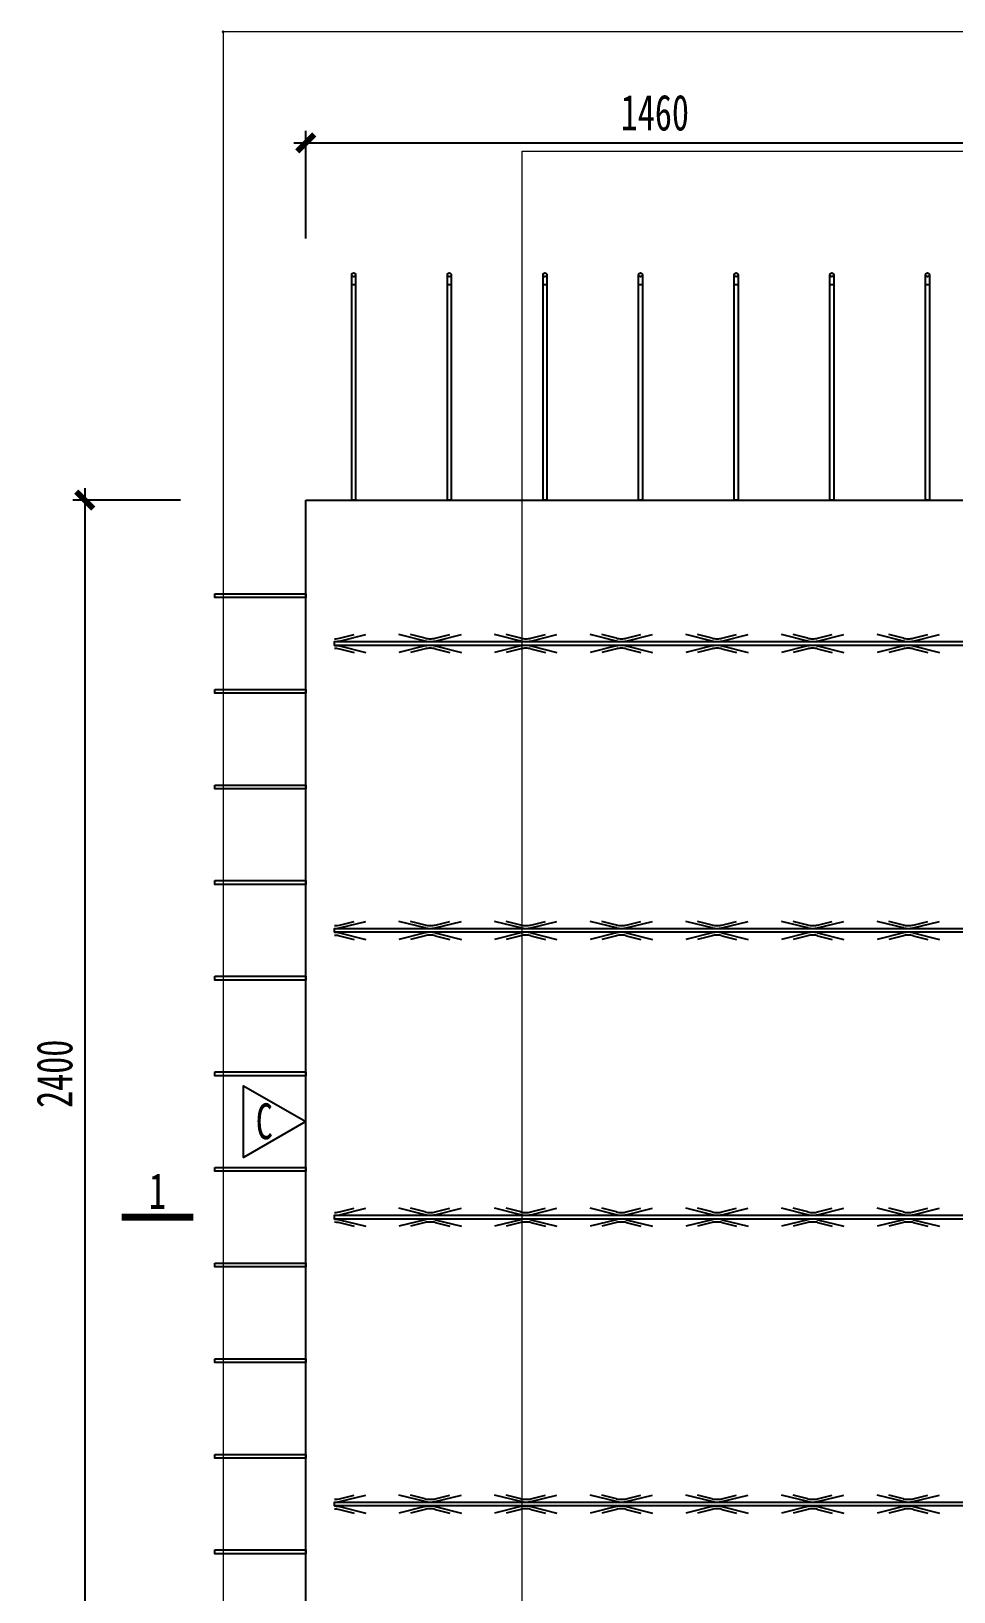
# Model space of a CAD drawing. Extents: x -524 to 129100, y -10500 to 1.
# Drawn here: x 45298 to 47228, y -3263 to 1 of the extents above; entities that cross this region are included whole.
import ezdxf

# ---------------------------------------------------------------- set-up
doc = ezdxf.new("R2010")
doc.units = 0
doc.header["$LTSCALE"] = 250
doc.linetypes.add('BeePC_CENTER', pattern=[2, 1.25, -0.25, 0.25, -0.25])
doc.layers.get('0').update_dxf_attribs({"linetype": 'CONTINUOUS'})
doc.layers.get('Defpoints').update_dxf_attribs({"linetype": 'CONTINUOUS'})
for name, color, linetype in [('BeePC-CCBZ', 110, 'CONTINUOUS'), ('BeePC-GJ-LEVEL', 141, 'CONTINUOUS'), ('BeePC-GJ-Truss', 185, 'CONTINUOUS'), ('BeePC-TONG-ZT', 50, 'CONTINUOUS')]:
    doc.layers.add(name, color=color, linetype=linetype)
doc.layers.add('G-ANNO-TTLB', color=7, linetype='CONTINUOUS', lineweight=9)
doc.layers.add('G-ANNO-TTLB-THIN', color=7, linetype='CONTINUOUS', lineweight=9)
doc.styles.add('BeePC_Dim', font='simfang.ttf', dxfattribs={"width": 0.7})
doc.styles.add('BeePC_Text', font='simfang.ttf', dxfattribs={"width": 0.7})
doc.dimstyles.new('BeePC_DIM_25_25', dxfattribs={"dimtxt": 75, "dimasz": 25, "dimexe": 25, "dimexo": 0, "dimgap": 25, "dimtad": 1, "dimdec": 0, "dimzin": 0, "dimdsep": 46, "dimtxsty": 'BeePC_Dim', "dimblk": 'ARCHTICK', "dimcen": 0, "dimdle": 25, "dimclrt": 7, "dimadec": 0, "dimazin": 0, "dimtfac": 1, "dimtdec": 0, "dimtix": 1, "dimtmove": 2, "dimatfit": 3, "dimfxl": 250, "dimfxlon": 1, "dimtfill": 1, "dimtolj": 1, "dimtzin": 0, "dimarcsym": 0})

# ---------------------------------------------------------------- blocks, each defined once
blk = doc.blocks.new('A2-嗡嗡 - A2_嗡嗡-493291-DB1详图')
at = {"layer": 'G-ANNO-TTLB'}
for p, q in [((27.5, -513), (27.5, -113)), ((27.5, -113), (586.5, -113))]:
    blk.add_line(p, q, dxfattribs=at)
at = {"layer": 'G-ANNO-TTLB-THIN'}
for p, q in [((2.5, -103), (2.5, -523)), ((596.5, -103), (2.5, -103))]:
    blk.add_line(p, q, dxfattribs=at)
blk = doc.blocks.new('剖切符号')
at = {"const_width": 15}
blk.add_lwpolyline([(0, 75), (0, -75)], dxfattribs=at)
blk = doc.blocks.new('_ArchTick')
at = {"color": 0, "linetype": 'ByBlock', "const_width": 0.5}
blk.add_lwpolyline([(-0.71, -0.71), (0.71, 0.71)], dxfattribs=at)
blk = doc.blocks.new('*D112')
at = {"layer": 'BeePC-CCBZ', "color": 0, "lineweight": -2, "transparency": 16777216}
for p, q in [((45872.3, -432.6), (45872.3, -207.6)), ((47332.6, -432.6), (47332.6, -207.6)), ((45847.3, -232.6), (47357.6, -232.6))]:
    blk.add_line(p, q, dxfattribs=at)
at = {"layer": 'Defpoints', "color": 0, "transparency": 16777216}
for p in [(47332.6, -232.6), (45872.3, -2179.6), (47332.6, -3079.6)]:
    blk.add_point(p, dxfattribs=at)
at = {"layer": 'BeePC-CCBZ', "color": 0, "lineweight": -2, "transparency": 16777216, "xscale": 25, "yscale": 25, "zscale": 25, "rotation": 180}
blk.add_blockref('_ArchTick', (45872.3, -232.6), dxfattribs=at)
at = {"layer": 'BeePC-CCBZ', "color": 0, "lineweight": -2, "transparency": 16777216, "xscale": 25, "yscale": 25, "zscale": 25}
blk.add_blockref('_ArchTick', (47332.6, -232.6), dxfattribs=at)
at = {"layer": 'BeePC-CCBZ', "color": 7, "linetype": 'BeePC_CENTER', "transparency": 16777216, "insert": (46602.5, -169.7), "char_height": 75, "attachment_point": 5, "style": 'BeePC_Dim', "bg_fill": 3, "box_fill_scale": 1.1, "bg_fill_color": 256, "bg_fill_true_color": 13158600, "bg_fill_transparency": 0}
blk.add_mtext('\\A1;1460', dxfattribs=at)
blk = doc.blocks.new('*D118')
at = {"layer": 'BeePC-CCBZ', "color": 0, "lineweight": -2, "transparency": 16777216}
for p, q in [((45872.3, -3926.6), (45872.3, -4151.6)), ((53492.8, -3926.6), (53492.8, -4151.6)), ((45847.3, -4126.6), (53517.8, -4126.6))]:
    blk.add_line(p, q, dxfattribs=at)
at = {"layer": 'Defpoints', "color": 0, "transparency": 16777216}
for p in [(45872.3, -2179.6), (53492.8, -2179.6), (53492.8, -4126.6)]:
    blk.add_point(p, dxfattribs=at)
at = {"layer": 'BeePC-CCBZ', "color": 0, "lineweight": -2, "transparency": 16777216, "xscale": 25, "yscale": 25, "zscale": 25, "rotation": 180}
blk.add_blockref('_ArchTick', (45872.3, -4126.6), dxfattribs=at)
at = {"layer": 'BeePC-CCBZ', "color": 0, "lineweight": -2, "transparency": 16777216, "xscale": 25, "yscale": 25, "zscale": 25}
blk.add_blockref('_ArchTick', (53492.8, -4126.6), dxfattribs=at)
at = {"layer": 'BeePC-CCBZ', "color": 7, "linetype": 'BeePC_CENTER', "transparency": 16777216, "insert": (49682.6, -4063.7), "char_height": 75, "attachment_point": 5, "style": 'BeePC_Dim', "bg_fill": 3, "box_fill_scale": 1.1, "bg_fill_color": 256, "bg_fill_true_color": 13158600, "bg_fill_transparency": 0}
blk.add_mtext('\\A1;7621', dxfattribs=at)
blk = doc.blocks.new('*D119')
at = {"layer": 'BeePC-CCBZ', "color": 0, "lineweight": -2, "transparency": 16777216}
for p, q in [((45410.3, -954.6), (45410.3, -3404.6)), ((45610.3, -979.6), (45385.3, -979.6)), ((45610.3, -3379.6), (45385.3, -3379.6))]:
    blk.add_line(p, q, dxfattribs=at)
at = {"layer": 'Defpoints', "color": 0, "transparency": 16777216}
for p in [(49682.6, -979.6), (45410.3, -3379.6), (49682.6, -3379.6)]:
    blk.add_point(p, dxfattribs=at)
at = {"layer": 'BeePC-CCBZ', "color": 0, "lineweight": -2, "transparency": 16777216, "xscale": 25, "yscale": 25, "zscale": 25}
for p, rotation in [((45410.3, -979.6), 90), ((45410.3, -3379.6), 270)]:
    blk.add_blockref('_ArchTick', p, dxfattribs=dict(at, rotation=rotation))
at = {"layer": 'BeePC-CCBZ', "color": 7, "linetype": 'BeePC_CENTER', "transparency": 16777216, "insert": (45347.4, -2179.6), "char_height": 75, "attachment_point": 5, "rotation": 90, "style": 'BeePC_Dim', "bg_fill": 3, "box_fill_scale": 1.1, "bg_fill_color": 256, "bg_fill_true_color": 13158600, "bg_fill_transparency": 0}
blk.add_mtext('\\A1;2400', dxfattribs=at)

msp = doc.modelspace()

# ---------------------------------------------------------------- block references
at = {"xscale": 25, "yscale": 25, "zscale": 25}
msp.add_blockref('A2-嗡嗡 - A2_嗡嗡-493291-DB1详图', (45637.5, 2575), dxfattribs=at)
at = {"rotation": 90}
msp.add_blockref('剖切符号', (45562.3, -2479.6), dxfattribs=at)

# ---------------------------------------------------------------- texts
at = {"insert": (45562.3, -2424.6), "char_height": 75, "attachment_point": 5, "style": 'BeePC_Text'}
msp.add_mtext('1', dxfattribs=at)

# ---------------------------------------------------------------- next in the draw order: linework, layer by layer
msp.add_polyline3d([(45872.3, -2279.6, 0), (45742.4, -2354.6, 0), (45742.4, -2204.6, 0)], close=True)
at = {"layer": 'BeePC-GJ-LEVEL'}
for points in [[(45968.6, -528.6), (45968.6, -508.6)], [(45976.6, -514.5), (45976.6, -979.6), (45968.6, -979.6), (45968.6, -514.5)], [(45976.6, -508.6), (45976.6, -528.6)], [(46168.6, -528.6), (46168.6, -508.6)], [(46176.6, -514.5), (46176.6, -979.6), (46168.6, -979.6), (46168.6, -514.5)], [(46176.6, -508.6), (46176.6, -528.6)], [(46368.6, -528.6), (46368.6, -508.6)], [(46376.6, -514.5), (46376.6, -979.6), (46368.6, -979.6), (46368.6, -514.5)], [(46376.6, -508.6), (46376.6, -528.6)], [(46568.6, -528.6), (46568.6, -508.6)], [(46576.6, -514.5), (46576.6, -979.6), (46568.6, -979.6), (46568.6, -514.5)], [(46576.6, -508.6), (46576.6, -528.6)], [(46768.6, -528.6), (46768.6, -508.6)], [(46776.6, -514.5), (46776.6, -979.6), (46768.6, -979.6), (46768.6, -514.5)], [(46776.6, -508.6), (46776.6, -528.6)], [(46968.6, -528.6), (46968.6, -508.6)], [(46976.6, -514.5), (46976.6, -979.6), (46968.6, -979.6), (46968.6, -514.5)], [(46976.6, -508.6), (46976.6, -528.6)], [(47168.6, -528.6), (47168.6, -508.6)], [(47176.6, -514.5), (47176.6, -979.6), (47168.6, -979.6), (47168.6, -514.5)], [(47176.6, -508.6), (47176.6, -528.6)], [(45968.6, -528.6), (45976.6, -528.6)], [(46168.6, -528.6), (46176.6, -528.6)], [(46368.6, -528.6), (46376.6, -528.6)], [(46568.6, -528.6), (46576.6, -528.6)], [(46768.6, -528.6), (46776.6, -528.6)], [(46968.6, -528.6), (46976.6, -528.6)], [(47168.6, -528.6), (47176.6, -528.6)], [(45682.3, -1175.6), (45872.3, -1175.6), (45872.3, -1183.6), (45682.3, -1183.6), (45682.3, -1175.6)], [(45682.3, -1375.6), (45872.3, -1375.6), (45872.3, -1383.6), (45682.3, -1383.6), (45682.3, -1375.6)], [(45682.3, -1575.6), (45872.3, -1575.6), (45872.3, -1583.6), (45682.3, -1583.6), (45682.3, -1575.6)], [(45682.3, -1775.6), (45872.3, -1775.6), (45872.3, -1783.6), (45682.3, -1783.6), (45682.3, -1775.6)], [(45682.3, -1975.6), (45872.3, -1975.6), (45872.3, -1983.6), (45682.3, -1983.6), (45682.3, -1975.6)], [(45682.3, -2175.6), (45872.3, -2175.6), (45872.3, -2183.6), (45682.3, -2183.6), (45682.3, -2175.6)], [(45682.3, -2375.6), (45872.3, -2375.6), (45872.3, -2383.6), (45682.3, -2383.6), (45682.3, -2375.6)], [(45682.3, -2575.6), (45872.3, -2575.6), (45872.3, -2583.6), (45682.3, -2583.6), (45682.3, -2575.6)], [(45682.3, -2775.6), (45872.3, -2775.6), (45872.3, -2783.6), (45682.3, -2783.6), (45682.3, -2775.6)], [(45682.3, -2975.6), (45872.3, -2975.6), (45872.3, -2983.6), (45682.3, -2983.6), (45682.3, -2975.6)], [(45682.3, -3175.6), (45872.3, -3175.6), (45872.3, -3183.6), (45682.3, -3183.6), (45682.3, -3175.6)]]:
    msp.add_lwpolyline(points, dxfattribs=at)
for centre in [(45972.6, -508.6), (46172.6, -508.6), (46372.6, -508.6), (46572.6, -508.6), (46772.6, -508.6), (46972.6, -508.6), (47172.6, -508.6)]:
    msp.add_circle(centre, 4, dxfattribs=at)
msp.add_ellipse((45700, 0), major_axis=(1, 0), ratio=1, dxfattribs=at)
at = {"layer": 'BeePC-GJ-Truss'}
for points in [[(45932.6, -1275.6), (53432.6, -1275.6), (53432.6, -1283.6), (45932.6, -1283.6), (45932.6, -1275.6), (45936, -1275.5), (45939.2, -1275.1), (45942.8, -1274.5), (45997.8, -1260.9)], [(45932.6, -1269.6), (45935.9, -1269.6), (45939.1, -1269.3), (45942.8, -1268.5), (45973.5, -1260.9)], [(46122.4, -1274.5), (46067.4, -1260.9)], [(46122.4, -1268.5), (46091.7, -1260.9)], [(46142.8, -1274.5), (46197.8, -1260.9)], [(46142.8, -1268.5), (46173.5, -1260.9)], [(46322.4, -1274.5), (46267.4, -1260.9)], [(46322.4, -1268.5), (46291.7, -1260.9)], [(46342.8, -1274.5), (46397.8, -1260.9)], [(46342.8, -1268.5), (46373.5, -1260.9)], [(46522.4, -1274.5), (46467.4, -1260.9)], [(46522.4, -1268.5), (46491.7, -1260.9)], [(46542.8, -1274.5), (46597.8, -1260.9)], [(46542.8, -1268.5), (46573.5, -1260.9)], [(46722.4, -1274.5), (46667.4, -1260.9)], [(46722.4, -1268.5), (46691.7, -1260.9)], [(46742.8, -1274.5), (46797.8, -1260.9)], [(46742.8, -1268.5), (46773.5, -1260.9)], [(46922.4, -1274.5), (46867.4, -1260.9)], [(46922.4, -1268.5), (46891.7, -1260.9)], [(46942.8, -1274.5), (46997.8, -1260.9)], [(46942.8, -1268.5), (46973.5, -1260.9)], [(47122.4, -1274.5), (47067.4, -1260.9)], [(47122.4, -1268.5), (47091.7, -1260.9)], [(47142.8, -1274.5), (47197.8, -1260.9)], [(47142.8, -1268.5), (47173.5, -1260.9)], [(45932.6, -1283.6), (45936, -1283.7), (45939.2, -1284.1), (45942.8, -1284.8), (45997.8, -1298.4)], [(45932.6, -1289.6), (45936.6, -1289.7), (45939.7, -1290), (45942.8, -1290.8), (45973.5, -1298.4)], [(46122.4, -1284.8), (46067.4, -1298.4)], [(46122.4, -1290.8), (46091.7, -1298.4)], [(46142.8, -1284.8), (46197.8, -1298.4)], [(46142.8, -1290.8), (46173.5, -1298.4)], [(46322.4, -1284.8), (46267.4, -1298.4)], [(46322.4, -1290.8), (46291.7, -1298.4)], [(46342.8, -1284.8), (46397.8, -1298.4)], [(46342.8, -1290.8), (46373.5, -1298.4)], [(46522.4, -1284.8), (46467.4, -1298.4)], [(46522.4, -1290.8), (46491.7, -1298.4)], [(46542.8, -1284.8), (46597.8, -1298.4)], [(46542.8, -1290.8), (46573.5, -1298.4)], [(46722.4, -1284.8), (46667.4, -1298.4)], [(46722.4, -1290.8), (46691.7, -1298.4)], [(46742.8, -1284.8), (46797.8, -1298.4)], [(46742.8, -1290.8), (46773.5, -1298.4)], [(46922.4, -1284.8), (46867.4, -1298.4)], [(46922.4, -1290.8), (46891.7, -1298.4)], [(46942.8, -1284.8), (46997.8, -1298.4)], [(46942.8, -1290.8), (46973.5, -1298.4)], [(47122.4, -1284.8), (47067.4, -1298.4)], [(47122.4, -1290.8), (47091.7, -1298.4)], [(47142.8, -1284.8), (47197.8, -1298.4)], [(47142.8, -1290.8), (47173.5, -1298.4)], [(45932.6, -1875.6), (53432.6, -1875.6), (53432.6, -1883.6), (45932.6, -1883.6), (45932.6, -1875.6), (45936, -1875.5), (45939.2, -1875.1), (45942.8, -1874.5), (45997.8, -1860.9)], [(45932.6, -1869.6), (45935.9, -1869.6), (45939.1, -1869.3), (45942.8, -1868.5), (45973.5, -1860.9)], [(45932.6, -1883.6), (45936, -1883.7), (45939.2, -1884.1), (45942.8, -1884.8), (45997.8, -1898.4)], [(45932.6, -1889.6), (45936.6, -1889.7), (45939.7, -1890), (45942.8, -1890.8), (45973.5, -1898.4)], [(46122.4, -1874.5), (46067.4, -1860.9)], [(46122.4, -1884.8), (46067.4, -1898.4)], [(46122.4, -1868.5), (46091.7, -1860.9)], [(46122.4, -1890.8), (46091.7, -1898.4)], [(46142.8, -1874.5), (46197.8, -1860.9)], [(46142.8, -1868.5), (46173.5, -1860.9)], [(46142.8, -1884.8), (46197.8, -1898.4)], [(46142.8, -1890.8), (46173.5, -1898.4)], [(46322.4, -1874.5), (46267.4, -1860.9)], [(46322.4, -1884.8), (46267.4, -1898.4)], [(46322.4, -1868.5), (46291.7, -1860.9)], [(46322.4, -1890.8), (46291.7, -1898.4)], [(46342.8, -1874.5), (46397.8, -1860.9)], [(46342.8, -1868.5), (46373.5, -1860.9)], [(46342.8, -1884.8), (46397.8, -1898.4)], [(46342.8, -1890.8), (46373.5, -1898.4)], [(46522.4, -1874.5), (46467.4, -1860.9)], [(46522.4, -1884.8), (46467.4, -1898.4)], [(46522.4, -1868.5), (46491.7, -1860.9)], [(46522.4, -1890.8), (46491.7, -1898.4)], [(46542.8, -1874.5), (46597.8, -1860.9)], [(46542.8, -1868.5), (46573.5, -1860.9)], [(46542.8, -1884.8), (46597.8, -1898.4)], [(46542.8, -1890.8), (46573.5, -1898.4)], [(46722.4, -1874.5), (46667.4, -1860.9)], [(46722.4, -1884.8), (46667.4, -1898.4)], [(46722.4, -1868.5), (46691.7, -1860.9)], [(46722.4, -1890.8), (46691.7, -1898.4)], [(46742.8, -1874.5), (46797.8, -1860.9)], [(46742.8, -1868.5), (46773.5, -1860.9)], [(46742.8, -1884.8), (46797.8, -1898.4)], [(46742.8, -1890.8), (46773.5, -1898.4)], [(46922.4, -1874.5), (46867.4, -1860.9)], [(46922.4, -1884.8), (46867.4, -1898.4)], [(46922.4, -1868.5), (46891.7, -1860.9)], [(46922.4, -1890.8), (46891.7, -1898.4)], [(46942.8, -1874.5), (46997.8, -1860.9)], [(46942.8, -1868.5), (46973.5, -1860.9)], [(46942.8, -1884.8), (46997.8, -1898.4)], [(46942.8, -1890.8), (46973.5, -1898.4)], [(47122.4, -1874.5), (47067.4, -1860.9)], [(47122.4, -1884.8), (47067.4, -1898.4)], [(47122.4, -1868.5), (47091.7, -1860.9)], [(47122.4, -1890.8), (47091.7, -1898.4)], [(47142.8, -1874.5), (47197.8, -1860.9)], [(47142.8, -1868.5), (47173.5, -1860.9)], [(47142.8, -1884.8), (47197.8, -1898.4)], [(47142.8, -1890.8), (47173.5, -1898.4)], [(45932.6, -2475.6), (53432.6, -2475.6), (53432.6, -2483.6), (45932.6, -2483.6), (45932.6, -2475.6), (45936, -2475.5), (45939.2, -2475.1), (45942.8, -2474.5), (45997.8, -2460.9)], [(45932.6, -2469.6), (45935.9, -2469.6), (45939.1, -2469.3), (45942.8, -2468.5), (45973.5, -2460.9)], [(46122.4, -2474.5), (46067.4, -2460.9)], [(46122.4, -2468.5), (46091.7, -2460.9)], [(46142.8, -2474.5), (46197.8, -2460.9)], [(46142.8, -2468.5), (46173.5, -2460.9)], [(46322.4, -2474.5), (46267.4, -2460.9)], [(46322.4, -2468.5), (46291.7, -2460.9)], [(46342.8, -2474.5), (46397.8, -2460.9)], [(46342.8, -2468.5), (46373.5, -2460.9)], [(46522.4, -2474.5), (46467.4, -2460.9)], [(46522.4, -2468.5), (46491.7, -2460.9)], [(46542.8, -2474.5), (46597.8, -2460.9)], [(46542.8, -2468.5), (46573.5, -2460.9)], [(46722.4, -2474.5), (46667.4, -2460.9)], [(46722.4, -2468.5), (46691.7, -2460.9)], [(46742.8, -2474.5), (46797.8, -2460.9)], [(46742.8, -2468.5), (46773.5, -2460.9)], [(46922.4, -2474.5), (46867.4, -2460.9)], [(46922.4, -2468.5), (46891.7, -2460.9)], [(46942.8, -2474.5), (46997.8, -2460.9)], [(46942.8, -2468.5), (46973.5, -2460.9)], [(47122.4, -2474.5), (47067.4, -2460.9)], [(47122.4, -2468.5), (47091.7, -2460.9)], [(47142.8, -2474.5), (47197.8, -2460.9)], [(47142.8, -2468.5), (47173.5, -2460.9)], [(45932.6, -2483.6), (45936, -2483.7), (45939.2, -2484.1), (45942.8, -2484.8), (45997.8, -2498.4)], [(45932.6, -2489.6), (45936.6, -2489.7), (45939.7, -2490), (45942.8, -2490.8), (45973.5, -2498.4)], [(46122.4, -2484.8), (46067.4, -2498.4)], [(46122.4, -2490.8), (46091.7, -2498.4)], [(46142.8, -2484.8), (46197.8, -2498.4)], [(46142.8, -2490.8), (46173.5, -2498.4)], [(46322.4, -2484.8), (46267.4, -2498.4)], [(46322.4, -2490.8), (46291.7, -2498.4)], [(46342.8, -2484.8), (46397.8, -2498.4)], [(46342.8, -2490.8), (46373.5, -2498.4)], [(46522.4, -2484.8), (46467.4, -2498.4)], [(46522.4, -2490.8), (46491.7, -2498.4)], [(46542.8, -2484.8), (46597.8, -2498.4)], [(46542.8, -2490.8), (46573.5, -2498.4)], [(46722.4, -2484.8), (46667.4, -2498.4)], [(46722.4, -2490.8), (46691.7, -2498.4)], [(46742.8, -2484.8), (46797.8, -2498.4)], [(46742.8, -2490.8), (46773.5, -2498.4)], [(46922.4, -2484.8), (46867.4, -2498.4)], [(46922.4, -2490.8), (46891.7, -2498.4)], [(46942.8, -2484.8), (46997.8, -2498.4)], [(46942.8, -2490.8), (46973.5, -2498.4)], [(47122.4, -2484.8), (47067.4, -2498.4)], [(47122.4, -2490.8), (47091.7, -2498.4)], [(47142.8, -2484.8), (47197.8, -2498.4)], [(47142.8, -2490.8), (47173.5, -2498.4)], [(45932.6, -3075.6), (53432.6, -3075.6), (53432.6, -3083.6), (45932.6, -3083.6), (45932.6, -3075.6), (45936, -3075.5), (45939.2, -3075.1), (45942.8, -3074.5), (45997.8, -3060.9)], [(45932.6, -3069.6), (45935.9, -3069.6), (45939.1, -3069.3), (45942.8, -3068.5), (45973.5, -3060.9)], [(46122.4, -3074.5), (46067.4, -3060.9)], [(46122.4, -3068.5), (46091.7, -3060.9)], [(46142.8, -3074.5), (46197.8, -3060.9)], [(46142.8, -3068.5), (46173.5, -3060.9)], [(46322.4, -3074.5), (46267.4, -3060.9)], [(46322.4, -3068.5), (46291.7, -3060.9)], [(46342.8, -3074.5), (46397.8, -3060.9)], [(46342.8, -3068.5), (46373.5, -3060.9)], [(46522.4, -3074.5), (46467.4, -3060.9)], [(46522.4, -3068.5), (46491.7, -3060.9)], [(46542.8, -3074.5), (46597.8, -3060.9)], [(46542.8, -3068.5), (46573.5, -3060.9)], [(46722.4, -3074.5), (46667.4, -3060.9)], [(46722.4, -3068.5), (46691.7, -3060.9)], [(46742.8, -3074.5), (46797.8, -3060.9)], [(46742.8, -3068.5), (46773.5, -3060.9)], [(46922.4, -3074.5), (46867.4, -3060.9)], [(46922.4, -3068.5), (46891.7, -3060.9)], [(46942.8, -3074.5), (46997.8, -3060.9)], [(46942.8, -3068.5), (46973.5, -3060.9)], [(47122.4, -3074.5), (47067.4, -3060.9)], [(47122.4, -3068.5), (47091.7, -3060.9)], [(47142.8, -3074.5), (47197.8, -3060.9)], [(47142.8, -3068.5), (47173.5, -3060.9)], [(45932.6, -3083.6), (45936, -3083.7), (45939.2, -3084.1), (45942.8, -3084.8), (45997.8, -3098.4)], [(45932.6, -3089.6), (45936.6, -3089.7), (45939.7, -3090), (45942.8, -3090.8), (45973.5, -3098.4)], [(46122.4, -3084.8), (46067.4, -3098.4)], [(46122.4, -3090.8), (46091.7, -3098.4)], [(46142.8, -3084.8), (46197.8, -3098.4)], [(46142.8, -3090.8), (46173.5, -3098.4)], [(46322.4, -3084.8), (46267.4, -3098.4)], [(46322.4, -3090.8), (46291.7, -3098.4)], [(46342.8, -3084.8), (46397.8, -3098.4)], [(46342.8, -3090.8), (46373.5, -3098.4)], [(46522.4, -3084.8), (46467.4, -3098.4)], [(46522.4, -3090.8), (46491.7, -3098.4)], [(46542.8, -3084.8), (46597.8, -3098.4)], [(46542.8, -3090.8), (46573.5, -3098.4)], [(46722.4, -3084.8), (46667.4, -3098.4)], [(46722.4, -3090.8), (46691.7, -3098.4)], [(46742.8, -3084.8), (46797.8, -3098.4)], [(46742.8, -3090.8), (46773.5, -3098.4)], [(46922.4, -3084.8), (46867.4, -3098.4)], [(46922.4, -3090.8), (46891.7, -3098.4)], [(46942.8, -3084.8), (46997.8, -3098.4)], [(46942.8, -3090.8), (46973.5, -3098.4)], [(47122.4, -3084.8), (47067.4, -3098.4)], [(47122.4, -3090.8), (47091.7, -3098.4)], [(47142.8, -3084.8), (47197.8, -3098.4)], [(47142.8, -3090.8), (47173.5, -3098.4)]]:
    msp.add_lwpolyline(points, dxfattribs=at)
for centre, major_axis, start_param, end_param in [((46131.4, -1266.2), (12, 0), 3.861169, 4.813041), ((46133.8, -1266.2), (12, 0), 4.611737, 5.563609), ((46331.4, -1266.2), (12, 0), 3.861169, 4.813041), ((46333.8, -1266.2), (12, 0), 4.611737, 5.563609), ((46531.4, -1266.2), (12, 0), 3.861169, 4.813041), ((46533.8, -1266.2), (12, 0), 4.611737, 5.563609), ((46731.4, -1266.2), (12, 0), 3.861169, 4.813041), ((46733.8, -1266.2), (12, 0), 4.611737, 5.563609), ((46931.4, -1266.2), (12, 0), 3.861169, 4.813041), ((46933.8, -1266.2), (12, 0), 4.611737, 5.563609), ((47131.4, -1266.2), (12, 0), 3.861169, 4.813041), ((47133.8, -1266.2), (12, 0), 4.611737, 5.563609), ((46133.8, -1270.4), (18, 0), 4.026697, 4.647513), ((46133.8, -1288.8), (18, 0), 1.635672, 2.256488), ((46131.4, -1293.1), (12, 0), 1.470144, 2.422017), ((46131.4, -1270.4), (18, 0), 4.777265, 5.398081), ((46131.4, -1288.8), (18, 0), 0.885104, 1.50592), ((46133.8, -1293.1), (12, 0), 0.719576, 1.671449), ((46333.8, -1270.4), (18, 0), 4.026697, 4.647513), ((46333.8, -1288.8), (18, 0), 1.635672, 2.256488), ((46331.4, -1293.1), (12, 0), 1.470144, 2.422017), ((46331.4, -1270.4), (18, 0), 4.777265, 5.398081), ((46331.4, -1288.8), (18, 0), 0.885104, 1.50592), ((46333.8, -1293.1), (12, 0), 0.719576, 1.671449), ((46533.8, -1270.4), (18, 0), 4.026697, 4.647513), ((46533.8, -1288.8), (18, 0), 1.635672, 2.256488), ((46531.4, -1293.1), (12, 0), 1.470144, 2.422017), ((46531.4, -1270.4), (18, 0), 4.777265, 5.398081), ((46531.4, -1288.8), (18, 0), 0.885104, 1.50592), ((46533.8, -1293.1), (12, 0), 0.719576, 1.671449), ((46733.8, -1270.4), (18, 0), 4.026697, 4.647513), ((46733.8, -1288.8), (18, 0), 1.635672, 2.256488), ((46731.4, -1293.1), (12, 0), 1.470144, 2.422017), ((46731.4, -1270.4), (18, 0), 4.777265, 5.398081), ((46731.4, -1288.8), (18, 0), 0.885104, 1.50592), ((46733.8, -1293.1), (12, 0), 0.719576, 1.671449), ((46933.8, -1270.4), (18, 0), 4.026697, 4.647513), ((46933.8, -1288.8), (18, 0), 1.635672, 2.256488), ((46931.4, -1293.1), (12, 0), 1.470144, 2.422017), ((46931.4, -1270.4), (18, 0), 4.777265, 5.398081), ((46931.4, -1288.8), (18, 0), 0.885104, 1.50592), ((46933.8, -1293.1), (12, 0), 0.719576, 1.671449), ((47133.8, -1270.4), (18, 0), 4.026697, 4.647513), ((47133.8, -1288.8), (18, 0), 1.635672, 2.256488), ((47131.4, -1293.1), (12, 0), 1.470144, 2.422017), ((47131.4, -1270.4), (18, 0), 4.777265, 5.398081), ((47131.4, -1288.8), (18, 0), 0.885104, 1.50592), ((47133.8, -1293.1), (12, 0), 0.719576, 1.671449), ((46131.4, -1866.2), (12, 0), 3.861169, 4.813041), ((46133.8, -1870.4), (18, 0), 4.026697, 4.647513), ((46133.8, -1888.8), (18, 0), 1.635672, 2.256488), ((46131.4, -1893.1), (12, 0), 1.470144, 2.422017), ((46133.8, -1866.2), (12, 0), 4.611737, 5.563609), ((46131.4, -1870.4), (18, 0), 4.777265, 5.398081), ((46131.4, -1888.8), (18, 0), 0.885104, 1.50592), ((46133.8, -1893.1), (12, 0), 0.719576, 1.671449), ((46331.4, -1866.2), (12, 0), 3.861169, 4.813041), ((46333.8, -1870.4), (18, 0), 4.026697, 4.647513), ((46333.8, -1888.8), (18, 0), 1.635672, 2.256488), ((46331.4, -1893.1), (12, 0), 1.470144, 2.422017), ((46333.8, -1866.2), (12, 0), 4.611737, 5.563609), ((46331.4, -1870.4), (18, 0), 4.777265, 5.398081), ((46331.4, -1888.8), (18, 0), 0.885104, 1.50592), ((46333.8, -1893.1), (12, 0), 0.719576, 1.671449), ((46531.4, -1866.2), (12, 0), 3.861169, 4.813041), ((46533.8, -1870.4), (18, 0), 4.026697, 4.647513), ((46533.8, -1888.8), (18, 0), 1.635672, 2.256488), ((46531.4, -1893.1), (12, 0), 1.470144, 2.422017), ((46533.8, -1866.2), (12, 0), 4.611737, 5.563609), ((46531.4, -1870.4), (18, 0), 4.777265, 5.398081), ((46531.4, -1888.8), (18, 0), 0.885104, 1.50592), ((46533.8, -1893.1), (12, 0), 0.719576, 1.671449), ((46731.4, -1866.2), (12, 0), 3.861169, 4.813041), ((46733.8, -1870.4), (18, 0), 4.026697, 4.647513), ((46733.8, -1888.8), (18, 0), 1.635672, 2.256488), ((46731.4, -1893.1), (12, 0), 1.470144, 2.422017), ((46733.8, -1866.2), (12, 0), 4.611737, 5.563609), ((46731.4, -1870.4), (18, 0), 4.777265, 5.398081), ((46731.4, -1888.8), (18, 0), 0.885104, 1.50592), ((46733.8, -1893.1), (12, 0), 0.719576, 1.671449), ((46931.4, -1866.2), (12, 0), 3.861169, 4.813041), ((46933.8, -1870.4), (18, 0), 4.026697, 4.647513), ((46933.8, -1888.8), (18, 0), 1.635672, 2.256488), ((46931.4, -1893.1), (12, 0), 1.470144, 2.422017), ((46933.8, -1866.2), (12, 0), 4.611737, 5.563609), ((46931.4, -1870.4), (18, 0), 4.777265, 5.398081), ((46931.4, -1888.8), (18, 0), 0.885104, 1.50592), ((46933.8, -1893.1), (12, 0), 0.719576, 1.671449), ((47131.4, -1866.2), (12, 0), 3.861169, 4.813041), ((47133.8, -1870.4), (18, 0), 4.026697, 4.647513), ((47133.8, -1888.8), (18, 0), 1.635672, 2.256488), ((47131.4, -1893.1), (12, 0), 1.470144, 2.422017), ((47133.8, -1866.2), (12, 0), 4.611737, 5.563609), ((47131.4, -1870.4), (18, 0), 4.777265, 5.398081), ((47131.4, -1888.8), (18, 0), 0.885104, 1.50592), ((47133.8, -1893.1), (12, 0), 0.719576, 1.671449), ((46131.4, -2466.2), (12, 0), 3.861169, 4.813041), ((46133.8, -2470.4), (18, 0), 4.026697, 4.647513), ((46133.8, -2466.2), (12, 0), 4.611737, 5.563609), ((46131.4, -2470.4), (18, 0), 4.777265, 5.398081), ((46331.4, -2466.2), (12, 0), 3.861169, 4.813041), ((46333.8, -2470.4), (18, 0), 4.026697, 4.647513), ((46333.8, -2466.2), (12, 0), 4.611737, 5.563609), ((46331.4, -2470.4), (18, 0), 4.777265, 5.398081), ((46531.4, -2466.2), (12, 0), 3.861169, 4.813041), ((46533.8, -2470.4), (18, 0), 4.026697, 4.647513), ((46533.8, -2466.2), (12, 0), 4.611737, 5.563609), ((46531.4, -2470.4), (18, 0), 4.777265, 5.398081), ((46731.4, -2466.2), (12, 0), 3.861169, 4.813041), ((46733.8, -2470.4), (18, 0), 4.026697, 4.647513), ((46733.8, -2466.2), (12, 0), 4.611737, 5.563609), ((46731.4, -2470.4), (18, 0), 4.777265, 5.398081), ((46931.4, -2466.2), (12, 0), 3.861169, 4.813041), ((46933.8, -2470.4), (18, 0), 4.026697, 4.647513), ((46933.8, -2466.2), (12, 0), 4.611737, 5.563609), ((46931.4, -2470.4), (18, 0), 4.777265, 5.398081), ((47131.4, -2466.2), (12, 0), 3.861169, 4.813041), ((47133.8, -2470.4), (18, 0), 4.026697, 4.647513), ((47133.8, -2466.2), (12, 0), 4.611737, 5.563609), ((47131.4, -2470.4), (18, 0), 4.777265, 5.398081), ((46133.8, -2488.8), (18, 0), 1.635672, 2.256488), ((46131.4, -2493.1), (12, 0), 1.470144, 2.422017), ((46131.4, -2488.8), (18, 0), 0.885104, 1.50592), ((46133.8, -2493.1), (12, 0), 0.719576, 1.671449), ((46333.8, -2488.8), (18, 0), 1.635672, 2.256488), ((46331.4, -2493.1), (12, 0), 1.470144, 2.422017), ((46331.4, -2488.8), (18, 0), 0.885104, 1.50592), ((46333.8, -2493.1), (12, 0), 0.719576, 1.671449), ((46533.8, -2488.8), (18, 0), 1.635672, 2.256488), ((46531.4, -2493.1), (12, 0), 1.470144, 2.422017), ((46531.4, -2488.8), (18, 0), 0.885104, 1.50592), ((46533.8, -2493.1), (12, 0), 0.719576, 1.671449), ((46733.8, -2488.8), (18, 0), 1.635672, 2.256488), ((46731.4, -2493.1), (12, 0), 1.470144, 2.422017), ((46731.4, -2488.8), (18, 0), 0.885104, 1.50592), ((46733.8, -2493.1), (12, 0), 0.719576, 1.671449), ((46933.8, -2488.8), (18, 0), 1.635672, 2.256488), ((46931.4, -2493.1), (12, 0), 1.470144, 2.422017), ((46931.4, -2488.8), (18, 0), 0.885104, 1.50592), ((46933.8, -2493.1), (12, 0), 0.719576, 1.671449), ((47133.8, -2488.8), (18, 0), 1.635672, 2.256488), ((47131.4, -2493.1), (12, 0), 1.470144, 2.422017), ((47131.4, -2488.8), (18, 0), 0.885104, 1.50592), ((47133.8, -2493.1), (12, 0), 0.719576, 1.671449), ((46131.4, -3066.2), (12, 0), 3.861169, 4.813041), ((46133.8, -3070.4), (18, 0), 4.026697, 4.647513), ((46133.8, -3088.8), (18, 0), 1.635672, 2.256488), ((46131.4, -3093.1), (12, 0), 1.470144, 2.422017), ((46133.8, -3066.2), (12, 0), 4.611737, 5.563609), ((46131.4, -3070.4), (18, 0), 4.777265, 5.398081), ((46131.4, -3088.8), (18, 0), 0.885104, 1.50592), ((46133.8, -3093.1), (12, 0), 0.719576, 1.671449), ((46331.4, -3066.2), (12, 0), 3.861169, 4.813041), ((46333.8, -3070.4), (18, 0), 4.026697, 4.647513), ((46333.8, -3088.8), (18, 0), 1.635672, 2.256488), ((46331.4, -3093.1), (12, 0), 1.470144, 2.422017), ((46333.8, -3066.2), (12, 0), 4.611737, 5.563609), ((46331.4, -3070.4), (18, 0), 4.777265, 5.398081), ((46331.4, -3088.8), (18, 0), 0.885104, 1.50592), ((46333.8, -3093.1), (12, 0), 0.719576, 1.671449), ((46531.4, -3066.2), (12, 0), 3.861169, 4.813041), ((46533.8, -3070.4), (18, 0), 4.026697, 4.647513), ((46533.8, -3088.8), (18, 0), 1.635672, 2.256488), ((46531.4, -3093.1), (12, 0), 1.470144, 2.422017), ((46533.8, -3066.2), (12, 0), 4.611737, 5.563609), ((46531.4, -3070.4), (18, 0), 4.777265, 5.398081), ((46531.4, -3088.8), (18, 0), 0.885104, 1.50592), ((46533.8, -3093.1), (12, 0), 0.719576, 1.671449), ((46731.4, -3066.2), (12, 0), 3.861169, 4.813041), ((46733.8, -3070.4), (18, 0), 4.026697, 4.647513), ((46733.8, -3088.8), (18, 0), 1.635672, 2.256488), ((46731.4, -3093.1), (12, 0), 1.470144, 2.422017), ((46733.8, -3066.2), (12, 0), 4.611737, 5.563609), ((46731.4, -3070.4), (18, 0), 4.777265, 5.398081), ((46731.4, -3088.8), (18, 0), 0.885104, 1.50592), ((46733.8, -3093.1), (12, 0), 0.719576, 1.671449), ((46931.4, -3066.2), (12, 0), 3.861169, 4.813041), ((46933.8, -3070.4), (18, 0), 4.026697, 4.647513), ((46933.8, -3088.8), (18, 0), 1.635672, 2.256488), ((46931.4, -3093.1), (12, 0), 1.470144, 2.422017), ((46933.8, -3066.2), (12, 0), 4.611737, 5.563609), ((46931.4, -3070.4), (18, 0), 4.777265, 5.398081), ((46931.4, -3088.8), (18, 0), 0.885104, 1.50592), ((46933.8, -3093.1), (12, 0), 0.719576, 1.671449), ((47131.4, -3066.2), (12, 0), 3.861169, 4.813041), ((47133.8, -3070.4), (18, 0), 4.026697, 4.647513), ((47133.8, -3088.8), (18, 0), 1.635672, 2.256488), ((47131.4, -3093.1), (12, 0), 1.470144, 2.422017), ((47133.8, -3066.2), (12, 0), 4.611737, 5.563609), ((47131.4, -3070.4), (18, 0), 4.777265, 5.398081), ((47131.4, -3088.8), (18, 0), 0.885104, 1.50592), ((47133.8, -3093.1), (12, 0), 0.719576, 1.671449)]:
    msp.add_ellipse(centre, major_axis=major_axis, ratio=0.288551, start_param=start_param, end_param=end_param, dxfattribs=at)
at = {"layer": 'BeePC-TONG-ZT'}
msp.add_lwpolyline([(45872.3, -979.6), (53492.8, -979.6), (53492.8, -3379.6), (45872.3, -3379.6), (45872.3, -979.6)], dxfattribs=at)

# ---------------------------------------------------------------- next in the draw order: texts
at = {"insert": (45785.7, -2279.6), "char_height": 75, "attachment_point": 5, "style": 'BeePC_Text'}
msp.add_mtext('C', dxfattribs=at)

# ---------------------------------------------------------------- next in the draw order: dimensions: what is measured, and where the dimension line sits
at = {"layer": 'BeePC-CCBZ'}
dim = msp.add_linear_dim(base=(47332.6, -232.6), p1=(45872.3, -2179.6), p2=(47332.6, -3079.6), angle=0, dimstyle='BeePC_DIM_25_25', override={"dimfxl": 200}, dxfattribs=at)
dim.commit()
dim.dimension.update_dxf_attribs({"geometry": '*D112', "text_midpoint": (46602.5, -169.7)})

# ---------------------------------------------------------------- next in the draw order: dimensions: what is measured, and where the dimension line sits
dim = msp.add_linear_dim(base=(53492.8486193, -4126.6183432), p1=(45872.3486193, -2179.6183432), p2=(53492.8486193, -2179.6183432), angle=0, dimstyle='BeePC_DIM_25_25', override={"dimfxl": 200}, dxfattribs=at)
dim.commit()
dim.dimension.update_dxf_attribs({"geometry": '*D118', "text_midpoint": (49682.5986193, -4063.7054303)})

# ---------------------------------------------------------------- next in the draw order: dimensions: what is measured, and where the dimension line sits
dim = msp.add_linear_dim(base=(45410.3, -3379.6), p1=(49682.6, -979.6), p2=(49682.6, -3379.6), angle=90, dimstyle='BeePC_DIM_25_25', override={"dimfxl": 200}, dxfattribs=at)
dim.commit()
dim.dimension.update_dxf_attribs({"geometry": '*D119', "text_midpoint": (45347.4, -2179.6)})

doc.saveas('drawing.dxf')
